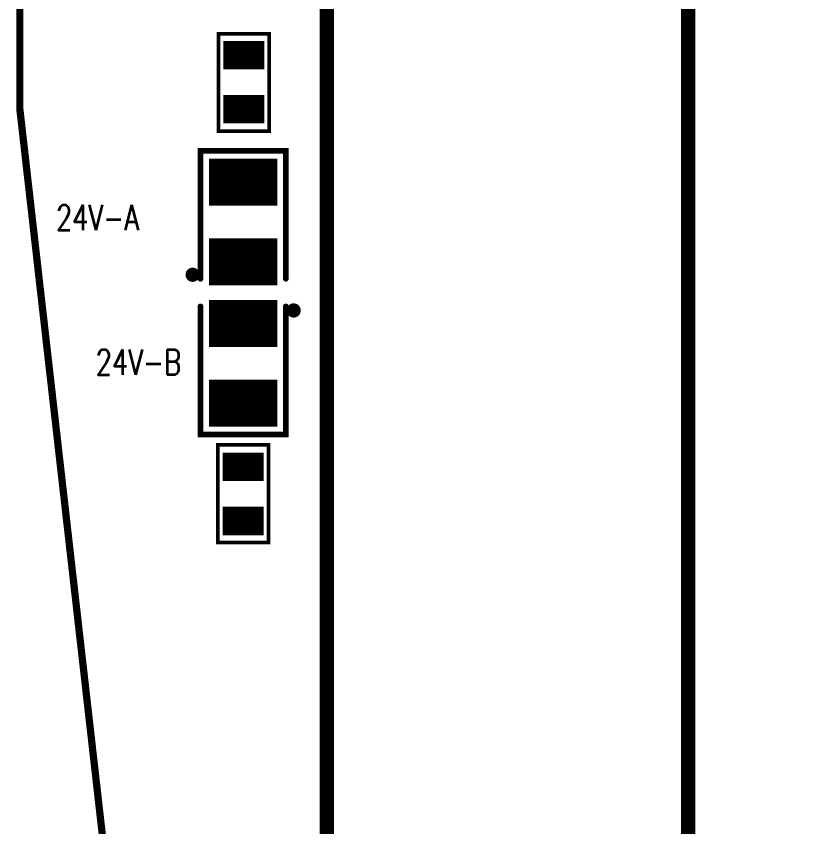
# Model space of a CAD drawing. Extents: x 0 to 127, y 0 to 167.
# Drawn here: x -0.13 to 27.35, y 67.17 to 95.66 of the extents above; entities that cross this region are included whole.
import ezdxf

# ---------------------------------------------------------------- set-up
doc = ezdxf.new("R2010")
doc.units = 0
doc.linetypes.add('KEEPOUT_11000000$15000000', pattern=[2, 1, 1])
for name, color, linetype in [('2D_LINE_126', 222, 'CONTINUOUS'), ('BOARD_OUTLINE_00', 254, 'CONTINUOUS'), ('DRIL_NPLTE_THRU_01', 3, 'CONTINUOUS'), ('KEEPOUT_01', 1, 'CONTINUOUS'), ('PADS_INNER', 106, 'CONTINUOUS'), ('PADS_TOP', 106, 'CONTINUOUS'), ('PART_TOP_2DLINE_126', 222, 'CONTINUOUS'), ('TEXT_126', 222, 'CONTINUOUS')]:
    doc.layers.add(name, color=color, linetype=linetype)
doc.styles.add('W0$127', font='simplex', dxfattribs={"width": 0.75})

# ---------------------------------------------------------------- blocks, each defined once
blk = doc.blocks.new('SMOOTH_0$254')
at = {"const_width": 0.127}
blk.add_lwpolyline([(-0.0635, 0, 1), (0.0635, 0, 1)], format="xyb", close=True, dxfattribs=at)
blk = doc.blocks.new('BOARD_3329')
at = {"layer": 'BOARD_OUTLINE_00', "const_width": 0.254}
blk.add_lwpolyline([(5.588, -10.84199), (10.58799, -5.842), (131.318, -5.842), (132.588, -7.112), (132.588, -156.972), (131.318, -158.242), (16.088106, -158.242), (5.588, -65.8368)], close=True, dxfattribs=at)
at = {"layer": 'BOARD_OUTLINE_00'}
blk.add_blockref('SMOOTH_0$254', (5.588, -65.8368), dxfattribs=at)
blk = doc.blocks.new('DRAWING_3381')
at = {"layer": '2D_LINE_126', "const_width": 0.508}
blk.add_lwpolyline([(0, 0), (12.7, 0), (12.7, -108.585), (0, -108.585)], close=True, dxfattribs=at)
blk = doc.blocks.new('KEEPOUT_17')
at = {"layer": 'KEEPOUT_01', "linetype": 'KEEPOUT_11000000$15000000'}
blk.add_lwpolyline([(9.525, -19.685), (9.525, 88.9), (-3.175, 88.9), (-3.175, -19.685)], close=True, dxfattribs=at)
blk = doc.blocks.new('SMOOTH_0$127')
at = {"const_width": 0.0635}
blk.add_lwpolyline([(-0.03175, 0, 1), (0.03175, 0, 1)], format="xyb", close=True, dxfattribs=at)
blk = doc.blocks.new('PART_BODY_TOP_3341')
at = {"layer": 'PART_TOP_2DLINE_126', "const_width": 0.127}
blk.add_lwpolyline([(-0.889, -1.7272), (-0.889, 1.7018), (0.889, 1.7018), (0.889, -1.7272)], close=True, dxfattribs=at)
at = {"layer": 'PART_TOP_2DLINE_126'}
for p in [(-0.889, 1.7018), (0.889, 1.7018), (-0.889, -1.7272), (0.889, -1.7272)]:
    blk.add_blockref('SMOOTH_0$127', p, dxfattribs=at)
blk = doc.blocks.new('DRIL_HOLE_0')
blk.add_lwpolyline([(0, 0, 1), (0, 0, 1)], format="xyb", close=True)
blk = doc.blocks.new('PAD_0')
blk.add_lwpolyline([(0, 0, 1), (0, 0, 1)], format="xyb", close=True)
blk = doc.blocks.new('PAD_2')
at = {"const_width": 1}
blk.add_lwpolyline([(-0.725, 0), (0.725, 0)], dxfattribs=at)
blk = doc.blocks.new('STK_TOP_133')
at = {"layer": 'DRIL_NPLTE_THRU_01'}
blk.add_blockref('DRIL_HOLE_0', (0, 0), dxfattribs=at)
at = {"layer": 'PADS_INNER'}
blk.add_blockref('PAD_0', (0, 0), dxfattribs=at)
at = {"layer": 'PADS_TOP'}
blk.add_blockref('PAD_2', (0, 0), dxfattribs=at)
blk = doc.blocks.new('SYM_TOP_11')
for name, p in [('PART_BODY_TOP_3341', (0, 0)), ('STK_TOP_133', (0, 0.95)), ('STK_TOP_133', (0, -0.95))]:
    blk.add_blockref(name, p)
blk = doc.blocks.new('PART_TOP_10')
blk.add_blockref('SYM_TOP_11', (0, 0))
blk = doc.blocks.new('PART_TOP_17')
blk.add_blockref('SYM_TOP_11', (0, 0))
blk = doc.blocks.new('SMOOTH_0$2')
at = {"const_width": 0.1}
blk.add_lwpolyline([(-0.05, 0, 1), (0.05, 0, 1)], format="xyb", close=True, dxfattribs=at)
blk = doc.blocks.new('PART_BODY_TOP_3351')
at = {"layer": 'PART_TOP_2DLINE_126', "const_width": 0.25}
blk.add_lwpolyline([(-1.9822, 1.7762, 1), (-1.7322, 1.7762, 1)], format="xyb", close=True, dxfattribs=at)
at = {"layer": 'PART_TOP_2DLINE_126', "const_width": 0.2}
blk.add_lwpolyline([(-2, 1.5), (2.5, 1.5), (2.5, -1.5), (-2, -1.5)], dxfattribs=at)
at = {"layer": 'PART_TOP_2DLINE_126'}
for p in [(-2, 1.5), (2.5, 1.5), (-2, -1.5), (2.5, -1.5)]:
    blk.add_blockref('SMOOTH_0$2', p, dxfattribs=at)
blk = doc.blocks.new('PAD_14')
at = {"const_width": 1.65}
blk.add_lwpolyline([(-1.2, 0), (1.2, 0)], dxfattribs=at)
blk = doc.blocks.new('STK_TOP_131')
at = {"layer": 'DRIL_NPLTE_THRU_01'}
blk.add_blockref('DRIL_HOLE_0', (0, 0), dxfattribs=at)
at = {"layer": 'PADS_INNER'}
blk.add_blockref('PAD_0', (0, 0), dxfattribs=at)
at = {"layer": 'PADS_TOP', "rotation": 90}
blk.add_blockref('PAD_14', (0, 0), dxfattribs=at)
blk = doc.blocks.new('SYM_TOP_21')
for name, p in [('STK_TOP_131', (-1.4, 0)), ('PART_BODY_TOP_3351', (0, 0)), ('STK_TOP_131', (1.4, 0))]:
    blk.add_blockref(name, p)
blk = doc.blocks.new('PART_TOP_78')
blk.add_blockref('SYM_TOP_21', (0, 0))
blk = doc.blocks.new('PART_TOP_79')
blk.add_blockref('SYM_TOP_21', (0, 0))

msp = doc.modelspace()

# ---------------------------------------------------------------- block references
for name, p in [('BOARD_3329', (-5.588, 158.242)), ('DRAWING_3381', (10.795, 117.475)), ('KEEPOUT_17', (13.97, 28.575)), ('PART_TOP_17', (7.874, 93.345))]:
    msp.add_blockref(name, p)
for name, p, rotation in [('PART_TOP_79', (7.85, 88.43), 90), ('PART_TOP_78', (7.85, 83.46), 270), ('PART_TOP_10', (7.850124, 78.867), 180)]:
    msp.add_blockref(name, p, dxfattribs=dict(rotation=rotation))

# ---------------------------------------------------------------- texts
at = {"layer": 'TEXT_126', "style": 'W0$127', "width": 0.75}
for s, p in [('24V-A', (1.27, 88.138)), ('24V-B', (2.667, 83.058))]:
    msp.add_text(s, height=0.889, dxfattribs=at).set_placement(p)

doc.saveas('drawing.dxf')
